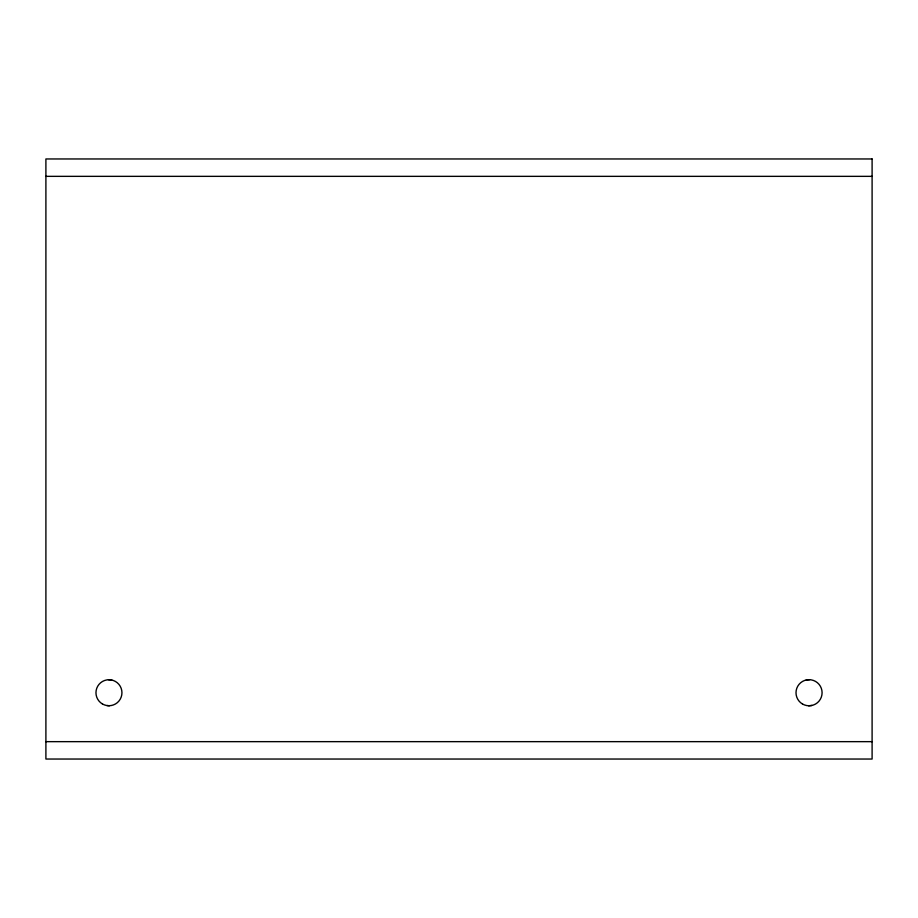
<?xml version="1.0" encoding="UTF-8"?>
<svg xmlns="http://www.w3.org/2000/svg" width="918" height="918" viewBox="0 0 918 918"><rect width="100%" height="100%" fill="white"/><g stroke="black" fill="none" stroke-linecap="round" stroke-linejoin="round"><path stroke-width="1.38" d="M806.142 680.009L809.527 679.687M808.563 705.758L811.96 705.449M45.9 176.348L872.1 176.348M45.9 741.652L872.1 741.652M108.473 679.687L111.858 680.009M107.016 705.54L109.437 705.758M872.1 158.963L45.9 158.963L45.9 759.037L872.1 759.037L872.1 158.963M802.527 704.026A13.047 13.047 0 0 0 822.092 692.723A13.047 13.047 0 0 0 802.527 681.431A13.047 13.047 0 0 0 802.527 704.026M102.46 703.98A12.99 12.99 0 0 0 121.945 692.723A12.99 12.99 0 0 0 102.46 681.477A12.99 12.99 0 0 0 102.46 703.98"/></g></svg>
